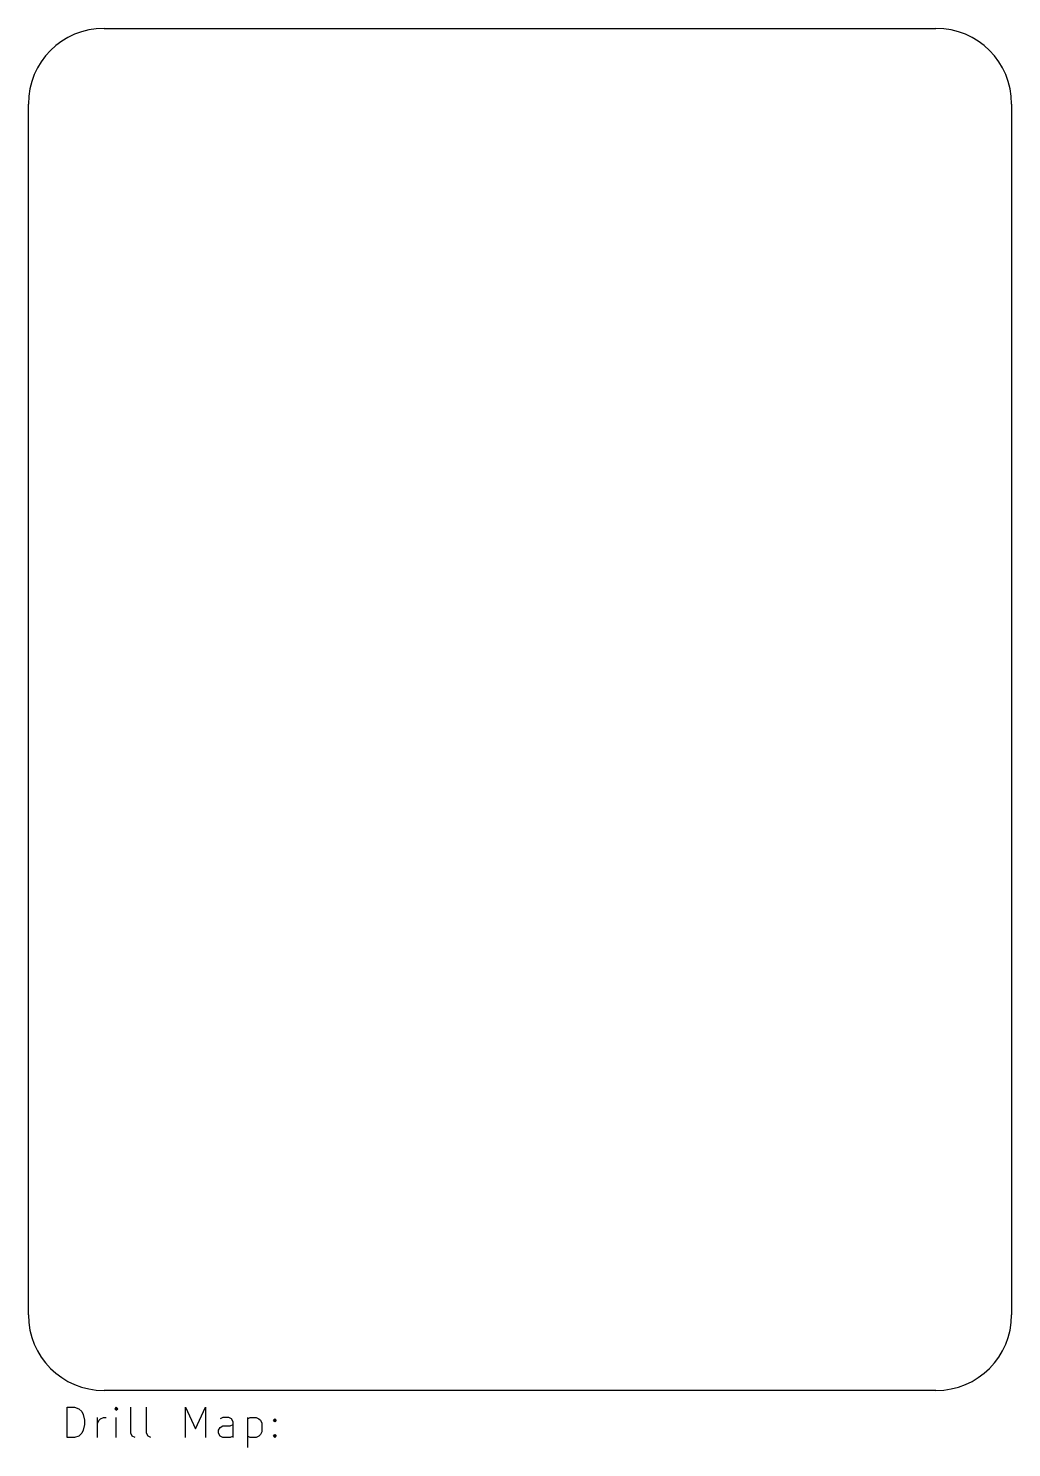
# Model space of a CAD drawing. Extents: x 0 to 65, y -3.8 to 90.
import ezdxf

# ---------------------------------------------------------------- set-up
doc = ezdxf.new("R2010")
doc.units = 0
doc.layers.add('BLACK', color=7, linetype='CONTINUOUS')

msp = doc.modelspace()

# ---------------------------------------------------------------- linework, layer by layer
at = {"layer": 'BLACK', "linetype": 'CONTINUOUS'}
for p, q in [((5, 90), (60, 90)), ((0, 5), (0, 85)), ((65, 85), (65, 5)), ((60, 0), (5, 0)), ((2.57569, -3.10526), (2.57569, -1.10526)), ((2.57569, -1.10526), (3.05188, -1.10526)), ((3.05188, -1.10526), (3.33759, -1.2005)), ((3.33759, -1.2005), (3.52807, -1.39098)), ((3.52807, -1.39098), (3.62331, -1.58145)), ((3.62331, -1.58145), (3.71855, -1.9624)), ((4.57569, -3.10526), (4.57569, -1.77193)), ((4.67093, -1.9624), (4.76617, -1.86717)), ((4.76617, -1.86717), (4.95664, -1.77193)), ((4.95664, -1.77193), (5.14712, -1.77193)), ((5.81378, -1.10526), (5.71855, -1.2005)), ((5.71855, -1.2005), (5.81378, -1.29574)), ((5.90902, -1.2005), (5.81378, -1.10526)), ((5.81378, -1.10526), (5.81378, -1.29574)), ((5.81378, -1.29574), (5.90902, -1.2005)), ((5.81378, -3.10526), (5.81378, -1.77193)), ((6.76617, -2.81955), (6.76617, -1.10526)), ((7.81378, -2.81955), (7.81378, -1.10526)), ((10.3852, -3.10526), (10.3852, -1.10526)), ((10.3852, -1.10526), (11.0519, -2.53383)), ((11.0519, -2.53383), (11.7185, -1.10526)), ((11.7185, -1.10526), (11.7185, -3.10526)), ((12.8614, -1.77193), (12.6709, -1.86717)), ((13.2424, -1.77193), (12.8614, -1.77193)), ((13.4328, -1.86717), (13.2424, -1.77193)), ((13.5281, -2.05764), (13.4328, -1.86717)), ((14.4805, -1.77193), (14.4805, -3.77193)), ((14.4805, -1.86717), (14.6709, -1.77193)), ((14.6709, -1.77193), (15.0519, -1.77193)), ((15.0519, -1.77193), (15.2424, -1.86717)), ((15.2424, -1.86717), (15.3376, -1.9624)), ((16.1947, -1.9624), (16.29, -1.86717)), ((16.29, -1.86717), (16.3852, -1.9624)), ((16.29, -1.86717), (16.29, -2.05764)), ((3.62331, -2.62907), (3.52807, -2.81955)), ((3.71855, -2.24812), (3.62331, -2.62907)), ((3.71855, -1.9624), (3.71855, -2.24812)), ((4.57569, -2.15288), (4.67093, -1.9624)), ((12.5757, -2.62907), (12.6709, -2.43859)), ((12.5757, -2.81955), (12.5757, -2.62907)), ((12.6709, -2.43859), (12.8614, -2.34336)), ((12.8614, -2.34336), (13.3376, -2.34336)), ((13.3376, -2.34336), (13.5281, -2.24812)), ((13.5281, -3.10526), (13.5281, -2.05764)), ((15.3376, -1.9624), (15.4328, -2.15288)), ((15.4328, -2.72431), (15.3376, -2.91478)), ((15.4328, -2.15288), (15.4328, -2.72431)), ((16.29, -2.05764), (16.1947, -1.9624)), ((16.3852, -1.9624), (16.29, -2.05764)), ((3.05188, -3.10526), (2.57569, -3.10526)), ((3.33759, -3.01002), (3.05188, -3.10526)), ((3.52807, -2.81955), (3.33759, -3.01002)), ((6.8614, -3.01002), (6.76617, -2.81955)), ((7.05188, -3.10526), (6.8614, -3.01002)), ((7.90902, -3.01002), (7.81378, -2.81955)), ((8.0995, -3.10526), (7.90902, -3.01002)), ((12.6709, -3.01002), (12.5757, -2.81955)), ((12.8614, -3.10526), (12.6709, -3.01002)), ((13.3376, -3.10526), (12.8614, -3.10526)), ((13.5281, -3.01002), (13.3376, -3.10526)), ((14.6709, -3.10526), (14.4805, -3.01002)), ((15.0519, -3.10526), (14.6709, -3.10526)), ((15.2424, -3.01002), (15.0519, -3.10526)), ((15.3376, -2.91478), (15.2424, -3.01002)), ((16.1947, -3.01002), (16.29, -2.91478)), ((16.29, -3.10526), (16.1947, -3.01002)), ((16.29, -2.91478), (16.3852, -3.01002)), ((16.29, -2.91478), (16.29, -3.10526)), ((16.3852, -3.01002), (16.29, -3.10526))]:
    msp.add_line(p, q, dxfattribs=at)
at = {"layer": 'BLACK'}
for centre, start, end in [((5, 85), 90, 180), ((60, 85), 0, 90), ((5, 5), -180, -90), ((60, 5), -90, 0)]:
    msp.add_arc(centre, 5, start, end, dxfattribs=at)

doc.saveas('drawing.dxf')
